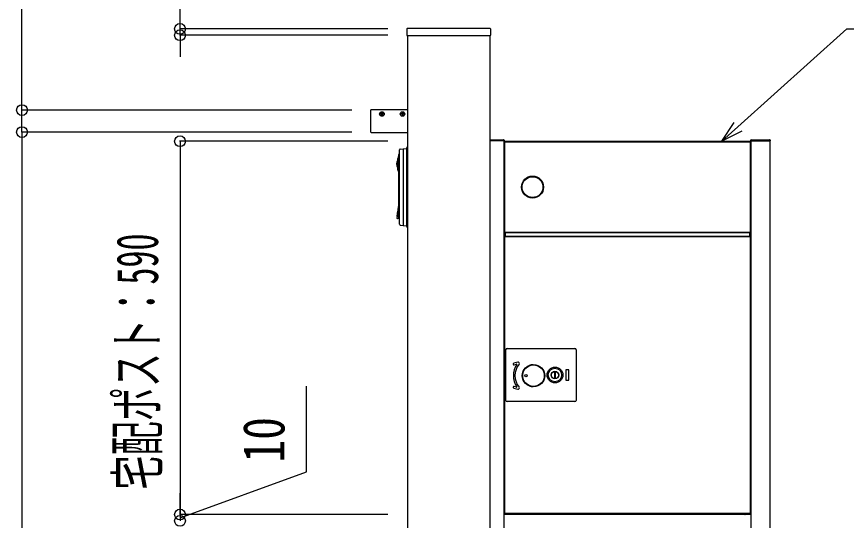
# Model space of a CAD drawing. Units: millimetres, scale not verified. Extents: x -8410 to 8410, y -5940 to 5940.
# Drawn here: x 5453 to 6765, y 63 to 860 of the extents above; entities that cross this region are included whole.
import ezdxf
from ezdxf.enums import TextEntityAlignment as Align

# ---------------------------------------------------------------- set-up
doc = ezdxf.new("R2010")
doc.units = ezdxf.units.MM
doc.header["$LTSCALE"] = 30
for name, color, linetype in [('0-3_YKK_13', 4, 'Continuous'), ('0-4_YKK_A1', 4, 'Continuous'), ('0-5_YKK_D', 6, 'Continuous')]:
    doc.layers.add(name, color=color, linetype=linetype)
doc.styles.add('ＭＳ ゴシック', font='')
doc.styles.get('ＭＳ ゴシック').set_extended_font_data('MS Gothic')

msp = doc.modelspace()

# ---------------------------------------------------------------- linework, layer by layer
at = {"layer": '0-3_YKK_13'}
for p, q in [((6201.68, 840.5), (6070.68, 840.5)), ((6069.68, 839.5), (6069.68, 830.5)), ((6070.68, 829.5), (6201.68, 829.5)), ((6202.68, 830.5), (6202.68, 839.5)), ((6012.68, 711.3), (6012.68, 677.5)), ((6071.18, 712.3), (6013.68, 712.3)), ((6030.48, 701.45), (6030.48, 709.75)), ((6063.08, 701.45), (6063.08, 709.75)), ((6034.63, 705.6), (6026.33, 705.6)), ((6028.43, 705.95), (6028.43, 705.25)), ((6029.63, 705.95), (6028.43, 705.95)), ((6029.63, 705.25), (6028.43, 705.25)), ((6030.83, 707.65), (6030.13, 707.65)), ((6030.13, 707.65), (6030.13, 706.45)), ((6030.13, 704.75), (6030.13, 703.55)), ((6030.83, 703.55), (6030.13, 703.55)), ((6030.83, 707.65), (6030.83, 706.45)), ((6030.83, 704.75), (6030.83, 703.55)), ((6032.53, 705.95), (6031.33, 705.95)), ((6032.53, 705.25), (6031.33, 705.25)), ((6032.53, 705.95), (6032.53, 705.25)), ((6067.23, 705.6), (6058.93, 705.6)), ((6061.03, 705.95), (6061.03, 705.25)), ((6062.23, 705.95), (6061.03, 705.95)), ((6062.23, 705.25), (6061.03, 705.25)), ((6063.43, 707.65), (6062.73, 707.65)), ((6062.73, 707.65), (6062.73, 706.45)), ((6062.73, 704.75), (6062.73, 703.55)), ((6063.43, 703.55), (6062.73, 703.55)), ((6063.43, 707.65), (6063.43, 706.45)), ((6063.43, 704.75), (6063.43, 703.55)), ((6065.13, 705.95), (6063.93, 705.95)), ((6065.13, 705.25), (6063.93, 705.25)), ((6065.13, 705.95), (6065.13, 705.25)), ((6013.68, 676.5), (6071.18, 676.5)), ((6224.18, 661.7), (6223.68, 661.7)), ((6223.68, 661.5), (6223.68, 661.7)), ((6224.18, 662.5), (6224.48, 662.5)), ((6224.18, 662.5), (6224.18, 661.7)), ((6224.18, 661.7), (6224.48, 661.7)), ((6224.48, 662.5), (6612.88, 662.5)), ((6224.48, 661.7), (6224.48, 662.5)), ((6224.48, 661.7), (6224.48, 661.5)), ((6224.48, 661.7), (6612.88, 661.7)), ((6224.48, 661.5), (6224.48, 518.5)), ((6612.88, 661.7), (6612.88, 662.5)), ((6613.18, 662.5), (6612.88, 662.5)), ((6612.88, 661.7), (6612.88, 661.5)), ((6613.18, 661.7), (6612.88, 661.7)), ((6613.68, 661.5), (6612.88, 661.5)), ((6612.88, 661.5), (6612.88, 518.5)), ((6613.18, 662.5), (6613.68, 662.5)), ((6613.18, 661.7), (6613.18, 662.5)), ((6613.68, 661.7), (6613.18, 661.7)), ((6613.68, 662.5), (6613.68, 661.7)), ((6613.68, 661.7), (6613.68, 661.5)), ((6613.68, 661.5), (6613.68, 518.5)), ((6058.15, 641.63), (6058.15, 648.73)), ((6059.56, 650.23), (6064.16, 650.51)), ((6064.16, 650.6), (6069.67, 650.94)), ((6064.16, 650.6), (6064.16, 529.4)), ((6069.67, 650.94), (6069.67, 652.35)), ((6069.67, 529.06), (6069.67, 650.94)), ((6071.18, 653.63), (6070.81, 653.6)), ((6056.69, 638.46), (6055.6, 635.3)), ((6056.65, 641.1), (6056.65, 640.47)), ((6057.13, 641.6), (6058.15, 641.63)), ((6058.15, 540.29), (6058.15, 641.63)), ((6056.69, 614.65), (6055.6, 617.82)), ((6056.65, 612.69), (6056.65, 612.49)), ((6056.65, 612.51), (6056.65, 610.23)), ((6056.88, 610.03), (6056.65, 608.83)), ((6056.65, 608.83), (6056.65, 605.62)), ((6056.86, 605.62), (6056.65, 605.62)), ((6056.88, 610.03), (6056.85, 610.03)), ((6056.86, 605.62), (6056.86, 601.42)), ((6056.65, 601.42), (6056.65, 597.51)), ((6056.86, 601.42), (6056.65, 601.42)), ((6056.65, 597.51), (6056.65, 563.46)), ((6056.05, 558.99), (6055.08, 549.72)), ((6056.78, 559.45), (6056.53, 559.44)), ((6056.65, 563.46), (6056.65, 560.15)), ((6056.65, 560.15), (6056.65, 560.11)), ((6057.12, 540.84), (6057.13, 556.5)), ((6057.25, 557.03), (6057.26, 557.01)), ((6057.26, 557.01), (6057.31, 556.92)), ((6054.49, 547.86), (6054.09, 544.05)), ((6054.47, 543.83), (6054.19, 541.15)), ((6054.47, 543.83), (6054.34, 543.83)), ((6054.52, 543.83), (6054.47, 543.83)), ((6054.96, 548.03), (6054.52, 543.83)), ((6054.65, 540.6), (6055.08, 540.56)), ((6054.74, 548.04), (6054.91, 548.04)), ((6054.91, 548.04), (6055.08, 549.72)), ((6054.91, 548.04), (6054.96, 548.03)), ((6058.15, 540.29), (6055.08, 540.56)), ((6058.15, 531.27), (6058.15, 540.29)), ((6059.56, 529.77), (6064.16, 529.49)), ((6064.16, 529.4), (6069.67, 529.06)), ((6069.67, 527.65), (6069.67, 529.06)), ((6071.18, 526.37), (6070.81, 526.4)), ((6224.48, 518.5), (6223.68, 518.5)), ((6223.68, 518.3), (6223.68, 518.5)), ((6224.18, 517.5), (6223.68, 517.5)), ((6223.68, 512.5), (6223.68, 517.5)), ((6223.68, 511.7), (6223.68, 512.5)), ((6223.68, 512.5), (6224.18, 512.5)), ((6224.18, 518.3), (6224.48, 518.3)), ((6224.18, 518.3), (6224.18, 517.5)), ((6224.18, 517.5), (6224.48, 517.5)), ((6224.18, 512.5), (6224.48, 512.5)), ((6224.18, 512.5), (6224.18, 511.7)), ((6224.48, 518.3), (6224.48, 518.5)), ((6224.48, 518.3), (6224.48, 517.5)), ((6612.88, 518.3), (6224.48, 518.3)), ((6612.88, 517.5), (6224.48, 517.5)), ((6224.48, 517.5), (6224.48, 512.5)), ((6224.48, 512.5), (6612.88, 512.5)), ((6224.48, 511.7), (6224.48, 512.5)), ((6225.28, 517.5), (6225.28, 512.5)), ((6225.38, 512.5), (6225.38, 517.5)), ((6611.98, 517.5), (6611.98, 512.5)), ((6612.08, 517.5), (6612.08, 512.5)), ((6612.88, 518.3), (6612.88, 518.5)), ((6613.68, 518.5), (6612.88, 518.5)), ((6612.88, 518.3), (6612.88, 517.5)), ((6613.18, 518.3), (6612.88, 518.3)), ((6613.18, 517.5), (6612.88, 517.5)), ((6612.88, 517.5), (6612.88, 512.5)), ((6612.88, 511.7), (6612.88, 512.5)), ((6613.18, 512.5), (6612.88, 512.5)), ((6613.18, 518.3), (6613.68, 518.3)), ((6613.18, 517.5), (6613.18, 518.3)), ((6613.68, 517.5), (6613.18, 517.5)), ((6613.18, 512.5), (6613.68, 512.5)), ((6613.18, 511.7), (6613.18, 512.5)), ((6613.68, 518.5), (6613.68, 518.3)), ((6613.68, 518.3), (6613.68, 517.5)), ((6613.68, 517.5), (6613.68, 512.5)), ((6224.18, 511.7), (6223.68, 511.7)), ((6223.68, 511.5), (6223.68, 511.7)), ((6224.18, 511.7), (6224.48, 511.7)), ((6224.48, 511.7), (6224.48, 511.5)), ((6224.48, 511.7), (6612.88, 511.7)), ((6224.48, 511.5), (6224.48, 74.5)), ((6612.88, 511.7), (6612.88, 511.5)), ((6613.18, 511.7), (6612.88, 511.7)), ((6613.68, 511.5), (6612.88, 511.5)), ((6612.88, 511.5), (6612.88, 74.5)), ((6613.68, 511.7), (6613.68, 511.5)), ((6226.68, 252.99), (6226.68, 333.01)), ((6228.68, 335), (6335.69, 335)), ((6337.68, 333.01), (6337.68, 252.99)), ((6245.67, 313.19), (6238.88, 311.5)), ((6239.48, 309.07), (6243.45, 310.06)), ((6305.17, 288.02), (6305, 298.01)), ((6321.18, 300.75), (6321.18, 285.25)), ((6325.68, 301.25), (6321.68, 301.25)), ((6326.18, 285.25), (6326.18, 300.75)), ((6303.37, 287.99), (6305.17, 288.02)), ((6321.68, 284.75), (6325.68, 284.75)), ((6238.88, 272.49), (6245.67, 270.8)), ((6243.45, 273.93), (6239.48, 274.92)), ((6335.69, 251), (6228.68, 251)), ((6224.48, 74.5), (6223.68, 74.5)), ((6223.68, 74.3), (6223.68, 74.5)), ((6224.18, 73.5), (6223.68, 73.5)), ((6224.18, 74.3), (6224.48, 74.3)), ((6224.18, 74.3), (6224.18, 73.5)), ((6224.18, 73.5), (6224.48, 73.5)), ((6224.48, 74.3), (6224.48, 74.5)), ((6224.48, 74.3), (6224.48, 73.5)), ((6612.88, 74.3), (6224.48, 74.3)), ((6612.88, 73.5), (6224.48, 73.5)), ((6224.48, 73.5), (6224.48, 72.5)), ((6225.28, 72.5), (6224.48, 72.5)), ((6225.28, 73.5), (6225.28, 72.5)), ((6234.78, 72.5), (6225.28, 72.5)), ((6235.38, 72.5), (6234.78, 72.5)), ((6235.28, 73), (6235.28, 73.5)), ((6235.38, 73.3), (6235.28, 73.3)), ((6235.38, 73.3), (6235.38, 73.5)), ((6604.48, 73.3), (6235.38, 73.3)), ((6604.48, 73.5), (6604.48, 73.3)), ((6604.48, 73.3), (6604.48, 72.5)), ((6604.58, 73.3), (6604.48, 73.3)), ((6605.08, 72.5), (6604.48, 72.5)), ((6604.58, 73), (6604.58, 73.5)), ((6612.08, 72.5), (6605.08, 72.5)), ((6612.08, 73.5), (6612.08, 72.5)), ((6612.88, 74.3), (6612.88, 74.5)), ((6612.88, 74.3), (6612.88, 73.5)), ((6613.18, 74.3), (6612.88, 74.3)), ((6613.18, 73.5), (6612.88, 73.5)), ((6613.68, 73.3), (6612.88, 73.3)), ((6613.18, 74.3), (6613.68, 74.3)), ((6613.18, 73.5), (6613.18, 74.3)), ((6613.68, 73.5), (6613.18, 73.5)), ((6613.68, 74.5), (6613.68, 74.3)), ((6613.68, 74.3), (6613.68, 73.5)), ((6613.68, 73.5), (6613.68, 73.3))]:
    msp.add_line(p, q, dxfattribs=at)
for points in [[(6223.68, 661.7), (6223.68, 662.5), (6224.18, 662.5)], [(6224.48, 661.5), (6223.68, 661.5), (6223.68, 518.5)], [(6056.65, 640.47), (6056.66, 640.04), (6056.69, 638.46)], [(6056.7, 614.75), (6056.68, 613.78), (6056.66, 613.07), (6056.65, 612.64)], [(6056.65, 610.23), (6056.65, 610.18), (6056.69, 610.11), (6056.74, 610.06), (6056.82, 610.03), (6056.85, 610.03)], [(6056.53, 559.44), (6056.37, 559.41), (6056.23, 559.33), (6056.13, 559.21), (6056.06, 559.07), (6056.05, 558.99)], [(6056.65, 560.11), (6056.78, 559.45), (6056.92, 558.72), (6057.25, 557.03)], [(6223.68, 517.5), (6223.68, 518.3), (6224.18, 518.3)], [(6613.68, 512.5), (6613.68, 511.7), (6613.18, 511.7)], [(6224.48, 511.5), (6223.68, 511.5), (6223.68, 74.5)], [(6613.68, 511.5), (6613.68, 74.5), (6612.88, 74.5)], [(6269.05, 309.28), (6268.23, 309.2), (6267.42, 309.09), (6266.61, 308.94), (6265.81, 308.75), (6265.02, 308.52), (6264.25, 308.26), (6263.5, 307.96), (6262.76, 307.63), (6262.04, 307.27), (6261.34, 306.87), (6260.65, 306.44), (6259.98, 305.97), (6259.33, 305.48), (6258.71, 304.95), (6258.12, 304.4), (6257.55, 303.82), (6257.02, 303.22), (6256.5, 302.59), (6256.02, 301.93), (6255.57, 301.25), (6255.15, 300.55), (6254.76, 299.84), (6254.42, 299.11), (6254.1, 298.36), (6253.82, 297.6), (6253.57, 296.82), (6253.36, 296.03), (6253.19, 295.24), (6253.06, 294.44), (6252.97, 293.63), (6252.91, 292.82), (6252.89, 292.01), (6252.91, 291.19), (6252.96, 290.38), (6253.06, 289.56), (6253.19, 288.76), (6253.36, 287.96), (6253.57, 287.18), (6253.82, 286.4)], [(6253.78, 297.59), (6254.06, 298.35), (6254.37, 299.1), (6254.73, 299.83), (6255.11, 300.55), (6255.53, 301.25), (6255.98, 301.93), (6256.46, 302.58), (6256.97, 303.21), (6257.51, 303.81), (6258.08, 304.4), (6258.68, 304.95), (6259.3, 305.48), (6259.94, 305.97), (6260.6, 306.43), (6261.29, 306.86), (6261.99, 307.26), (6262.71, 307.63), (6263.46, 307.96), (6264.22, 308.26), (6264.99, 308.52), (6265.78, 308.75), (6266.58, 308.94), (6267.38, 309.09), (6268.19, 309.2), (6269.01, 309.28)], [(6253.97, 297.47), (6254.24, 298.22), (6254.54, 298.95), (6254.89, 299.68), (6255.26, 300.39), (6255.67, 301.08), (6256.11, 301.75), (6256.58, 302.4), (6257.08, 303.02), (6257.6, 303.61), (6258.15, 304.18), (6258.73, 304.73), (6259.33, 305.25), (6259.96, 305.74), (6260.61, 306.2), (6261.28, 306.63), (6261.96, 307.03), (6262.66, 307.39), (6263.38, 307.73), (6264.12, 308.03), (6264.87, 308.29), (6265.64, 308.53), (6266.42, 308.72), (6267.21, 308.88), (6268.01, 309), (6268.81, 309.09)], [(6268.84, 309.09), (6268.21, 309.03), (6267.59, 308.94), (6266.97, 308.83), (6266.35, 308.7), (6265.74, 308.54), (6265.13, 308.37), (6264.54, 308.17), (6263.95, 307.95), (6263.37, 307.71), (6262.81, 307.45), (6262.26, 307.17), (6261.71, 306.87), (6261.18, 306.55), (6260.66, 306.21), (6260.15, 305.85), (6259.65, 305.47)], [(6267.81, 308.98), (6268.01, 309), (6268.21, 309.03), (6268.41, 309.05), (6268.61, 309.07), (6268.81, 309.09)], [(6269.01, 274.71), (6268.19, 274.79), (6267.38, 274.9), (6266.57, 275.06), (6265.78, 275.24), (6264.99, 275.47), (6264.22, 275.73), (6263.46, 276.03), (6262.72, 276.36), (6262, 276.72), (6261.3, 277.12), (6260.61, 277.55), (6259.95, 278.02), (6259.3, 278.51), (6258.68, 279.04), (6258.09, 279.59), (6257.52, 280.17), (6256.98, 280.77), (6256.47, 281.4), (6255.99, 282.06), (6255.53, 282.74), (6255.11, 283.44), (6254.73, 284.15), (6254.38, 284.88), (6254.07, 285.63), (6253.79, 286.39), (6253.54, 287.17), (6253.33, 287.96), (6253.16, 288.76), (6253.03, 289.56), (6252.93, 290.36), (6252.87, 291.17), (6252.85, 291.98), (6252.87, 292.8), (6252.93, 293.62), (6253.03, 294.43), (6253.16, 295.24), (6253.33, 296.03), (6253.54, 296.82), (6253.78, 297.59)], [(6268.81, 274.9), (6268.01, 274.99), (6267.21, 275.11), (6266.42, 275.27), (6265.64, 275.46), (6264.88, 275.7), (6264.12, 275.96), (6263.38, 276.26), (6262.67, 276.6), (6261.97, 276.96), (6261.28, 277.36), (6260.62, 277.79), (6259.97, 278.25), (6259.34, 278.74), (6258.73, 279.26), (6258.16, 279.81), (6257.61, 280.38), (6257.08, 280.97), (6256.59, 281.59), (6256.12, 282.24), (6255.68, 282.91), (6255.27, 283.6), (6254.89, 284.3), (6254.55, 285.02), (6254.25, 285.75), (6253.97, 286.5), (6253.74, 287.26), (6253.53, 288.04), (6253.37, 288.82), (6253.24, 289.61), (6253.14, 290.4), (6253.09, 291.19), (6253.07, 291.98), (6253.09, 292.78), (6253.14, 293.58), (6253.24, 294.38), (6253.36, 295.17), (6253.53, 295.94), (6253.73, 296.71), (6253.97, 297.47)], [(6305, 298.01), (6303.2, 297.98), (6303.37, 287.99)], [(6253.82, 286.4), (6254.09, 285.64), (6254.41, 284.9), (6254.76, 284.16), (6255.15, 283.44), (6255.57, 282.74), (6256.02, 282.06), (6256.5, 281.41), (6257, 280.78), (6257.54, 280.18), (6258.11, 279.6), (6258.71, 279.04), (6259.33, 278.51), (6259.98, 278.02), (6260.64, 277.56), (6261.32, 277.13), (6262.02, 276.73), (6262.75, 276.37), (6263.49, 276.03), (6264.25, 275.73), (6265.03, 275.47), (6265.81, 275.24), (6266.61, 275.06), (6267.42, 274.9), (6268.23, 274.79), (6269.05, 274.71)], [(6259.65, 278.52), (6260.15, 278.14), (6260.66, 277.78), (6261.18, 277.44), (6261.71, 277.12), (6262.26, 276.82), (6262.81, 276.54), (6263.37, 276.28), (6263.95, 276.04), (6264.54, 275.82), (6265.13, 275.63), (6265.74, 275.45), (6266.35, 275.29), (6266.97, 275.16), (6267.59, 275.05), (6268.22, 274.97), (6268.84, 274.9)], [(6267.84, 275.02), (6268.04, 274.99), (6268.24, 274.96), (6268.44, 274.94), (6268.64, 274.92), (6268.84, 274.9)], [(6223.68, 73.5), (6223.68, 74.3), (6224.18, 74.3)], [(6224.48, 73.3), (6223.68, 73.3), (6223.68, 73.5)], [(6604.48, 72.5), (6235.38, 72.5), (6235.38, 73.3)], [(6612.88, 73.5), (6612.88, 72.5), (6612.08, 72.5)]]:
    msp.add_lwpolyline(points, dxfattribs=at)
for centre, radius in [((6030.48, 705.6), 3.65), ((6030.48, 705.6), 3.5), ((6063.08, 705.6), 3.65), ((6063.08, 705.6), 3.5), ((6268.68, 590), 17.45), ((6268.68, 590), 16.45), ((6270.23, 292), 17.68), ((6270.19, 292), 17.5), ((6270.19, 292), 17.11), ((6304.18, 293), 12.5), ((6304.18, 293), 10.59), ((6258.23, 292), 1.75), ((6304.18, 293), 6), ((6304.18, 293), 5.7)]:
    msp.add_circle(centre, radius, dxfattribs=at)
for centre, radius, start, end in [((6070.68, 839.5), 1, 90, 180), ((6201.68, 839.5), 1, 0, 90), ((6070.68, 830.5), 1, 180, 270), ((6201.68, 830.5), 1, 270, 0), ((6013.68, 711.3), 1, 90, 180), ((6029.63, 706.45), 0.5, 270, 0), ((6029.63, 704.75), 0.5, 0, 90), ((6031.33, 706.45), 0.5, 180, 270), ((6031.33, 704.75), 0.5, 90, 180), ((6062.23, 706.45), 0.5, 270, 0), ((6062.23, 704.75), 0.5, 0, 90), ((6063.93, 706.45), 0.5, 180, 270), ((6063.93, 704.75), 0.5, 90, 180), ((6013.68, 677.5), 1, 180, 270), ((6059.65, 648.73), 1.5, 93.49686, 180.00191), ((6070.92, 652.35), 1.25, 94.96598, 179.99281), ((6064.84, 626.56), 11.2, 150.59628, 209.40372), ((6064.84, 626.56), 11.2, 145.3866, 150.59628), ((5326.96, 626.56), 728.69, 0.50012, 0.68716), ((5326.96, 626.56), 728.69, 359.49988, 0.50012), ((6057.15, 641.1), 0.5, 91.97583, 179.76329), ((5571.75, 626.34), 485.09, 358.63058, 1.43196), ((6064.84, 626.56), 11.2, 209.40372, 214.6134), ((5326.96, 626.56), 728.69, 359.31284, 359.49988), ((6057.76, 556.48), 0.625, 135.72781, 178.40799), ((6054.34, 544.07), 0.245, 185.51252, 271.26225), ((6054.69, 541.1), 0.501, 174.11895, 265.00039), ((6054.71, 547.81), 0.226, 82.89221, 168.73386), ((6057.6, 540.82), 0.475, 177.10971, 263.73397), ((6059.65, 531.27), 1.5, 179.98475, 266.50716), ((6070.92, 527.65), 1.25, 180.00719, 265.03402), ((6239.18, 310.29), 1.25, 104, 284), ((6270.19, 292), 31.75, 146.31167, 213.68833), ((6270.19, 292), 29.25, 141.02124, 218.97876), ((6243.52, 309.77), 0.3, 326.31167, 104), ((6246.09, 311.5), 1.75, 321.02124, 104), ((6291.51, 285.17), 32.97, 133.02751, 133.50945), ((6291.54, 285.17), 32.97, 133.02751, 133.50945), ((6321.68, 300.75), 0.5, 90, 180), ((6325.68, 300.75), 0.5, 0, 90), ((6321.68, 285.25), 0.5, 180, 270), ((6325.68, 285.25), 0.5, 270, 0), ((6239.18, 273.7), 1.25, 76, 256), ((6243.52, 274.22), 0.3, 256, 33.68833), ((6246.09, 272.5), 1.75, 256, 38.97876), ((6291.51, 298.82), 32.97, 226.49055, 226.97249), ((6291.54, 298.82), 32.97, 226.49055, 226.97249), ((6234.78, 73), 0.5, 270, 0), ((6605.08, 73), 0.5, 180, 270)]:
    msp.add_arc(centre, radius, start, end, dxfattribs=at)
for centre, major_axis in [((6228.69, 332.99), (1.43, -1.43)), ((6335.68, 332.99), (-1.43, -1.43)), ((6228.69, 253.01), (1.43, 1.43)), ((6335.68, 253.01), (-1.43, 1.43))]:
    msp.add_ellipse(centre, major_axis=major_axis, ratio=0.992433, start_param=2.3599926, end_param=3.9231927, dxfattribs=at)
at = {"layer": '0-4_YKK_A1'}
for p, q in [((6071.18, 829.5), (6071.18, -623)), ((6071.18, 829.5), (6071.18, -623)), ((6201.18, 829.5), (6201.18, -623)), ((6201.18, 829.5), (6201.18, -623)), ((6201.18, 665), (6222.62, 665)), ((6222.69, 663), (6201.18, 663)), ((6223.18, 663), (6201.18, 663)), ((6223.18, 663), (6223.18, -1110)), ((6613.68, 663), (6613.75, 664.06)), ((6614.68, 663), (6613.68, 663)), ((6614.18, 663), (6614.18, -1110)), ((6614.18, 663), (6644.18, 663)), ((6643.69, 663), (6614.68, 663)), ((6614.75, 665), (6643.62, 665)), ((6644.18, 663), (6644.18, -1110))]:
    msp.add_line(p, q, dxfattribs=at)
for points in [[(6223.62, 664.06), (6223.68, 663), (6222.69, 663)], [(6644.62, 664.06), (6644.68, 663), (6643.69, 663)]]:
    msp.add_lwpolyline(points, dxfattribs=at)
for centre, start, end in [((6222.62, 664), 3.5, 90), ((6614.75, 664), 90, 176.5), ((6643.62, 664), 3.5, 90)]:
    msp.add_arc(centre, 1, start, end, dxfattribs=at)
at = {"layer": '0-5_YKK_D'}
for p, q in [((5711.18, 840), (5711.18, 1043.6)), ((6039.68, 840), (5710.18, 840)), ((5711.18, 830), (5711.18, 840)), ((6039.68, 830), (5710.18, 830)), ((5711.18, 830), (5711.18, 796)), ((5982.68, 711.8), (5460.18, 711.8)), ((5982.68, 677), (5460.18, 677)), ((5982.68, 677), (5460.18, 677)), ((5461.18, 677), (5461.18, -660)), ((6039.68, 662.5), (5710.18, 662.5)), ((5711.18, 662.5), (5711.18, 72.5)), ((5711.18, 72.5), (5711.18, 106.5)), ((6039.68, 72.5), (5710.18, 72.5)), ((6039.68, 72.5), (5710.18, 72.5)), ((5711.18, 72.5), (5711.18, 62.5)), ((5711.18, 72.5), (5711.18, 62.5))]:
    msp.add_line(p, q, dxfattribs=at)
for points in [[(5461.18, 677), (5461.18, 711.8), (5461.18, 1001.4)], [(6568.25, 662.5), (6593.55, 685.21), (6766, 840), (7675.99, 840)], [(6599.64, 678.43), (6568.25, 662.5), (6587.47, 691.99)], [(5711.18, 67.5), (5911.18, 139.74), (5911.18, 275.34)]]:
    msp.add_lwpolyline(points, dxfattribs=at)
for centre in [(5711.18, 840), (5711.18, 830), (5461.18, 711.8), (5461.18, 677), (5461.18, 677), (5711.18, 662.5), (5711.18, 72.5), (5711.18, 72.5), (5711.18, 62.5), (5711.18, 62.5)]:
    msp.add_circle(centre, 8.5, dxfattribs=at)

# ---------------------------------------------------------------- texts
at = {"layer": '0-5_YKK_D', "style": 'ＭＳ ゴシック'}
for s, width, p in [('宅配ポスト：590', 0.6, (5696.18, 111.9)), ('10', 0.8, (5896.18, 154.74))]:
    msp.add_text(s, height=65.98, rotation=90, dxfattribs=dict(at, width=width)).set_placement(p, align=Align.BOTTOM_LEFT)

doc.saveas('drawing.dxf')
